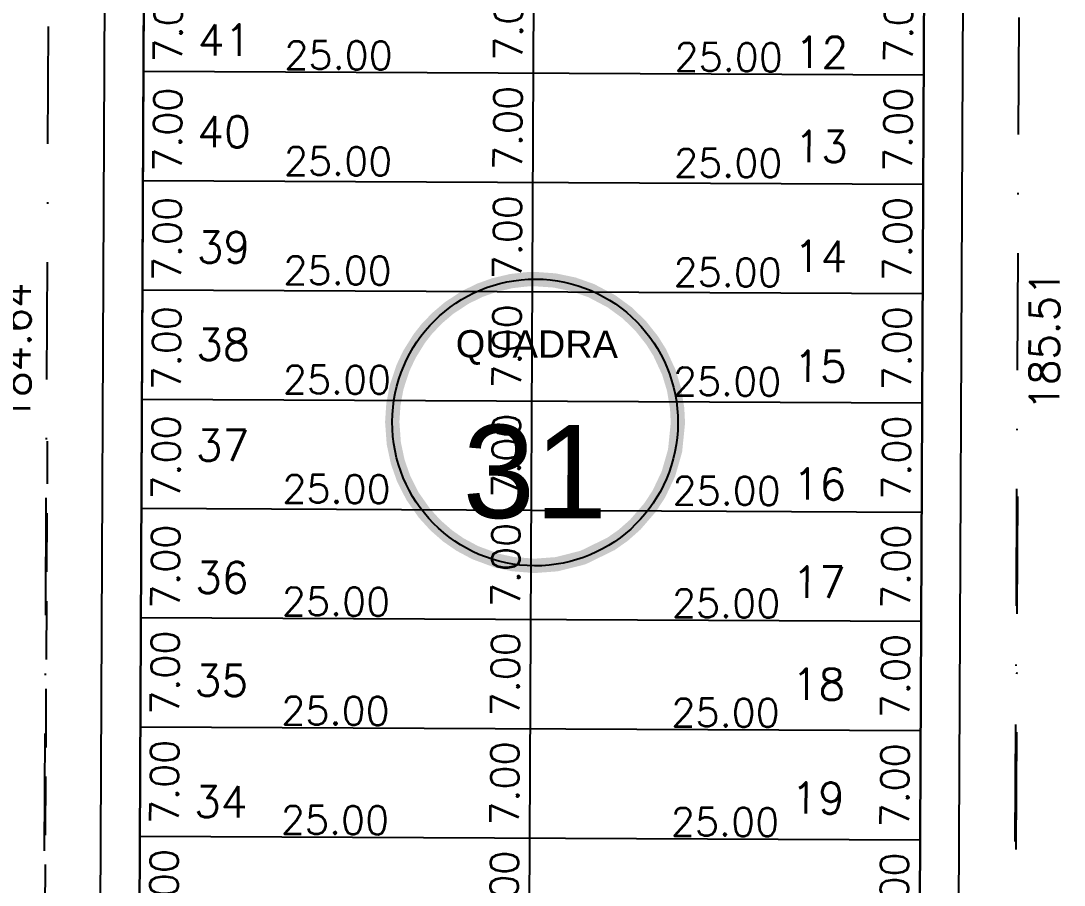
# Model space of a CAD drawing. Header units: millimetres. Extents: x -4430026 to 4783824, y 584 to 9593110.
# Drawn here: x 2733.4 to 2800.3, y 1566.8 to 1622.2 of the extents above; entities that cross this region are included whole.
import ezdxf
from ezdxf.enums import TextEntityAlignment as Align

# ---------------------------------------------------------------- set-up
doc = ezdxf.new("R2010")
doc.units = ezdxf.units.MM
for name, pattern in [('DASHDOT', [1, 0.5, -0.25, 0, -0.25]), ('HIDDEN', [0.375, 0.25, -0.125]), ('HIDDEN2', [0.1875, 0.125, -0.0625])]:
    doc.linetypes.add(name, pattern=pattern)
for name, color, linetype in [('boundary filipe', 6, 'Continuous'), ('Calçada', 1, 'Continuous'), ('Cota', 8, 'Continuous'), ('COTAS', 8, 'Continuous'), ('Lotes', 2, 'Continuous'), ('Numero de lotes', 5, 'Continuous'), ('númeraçãoquadras', 4, 'Continuous'), ('Projeção', 8, 'HIDDEN2'), ('QUADRA', 4, 'Continuous')]:
    doc.layers.add(name, color=color, linetype=linetype)
doc.styles.add('arcad1', font='romans.shx')
doc.styles.add('ROMANS', font='romans.shx')
doc.styles.add('STYLE1', font='sanss___.ttf')
doc.dimstyles.new('BOLA100', dxfattribs={"dimscale": 0, "dimtxt": 1.9, "dimasz": 0.18, "dimexe": 0.18, "dimexo": 0.063, "dimgap": 0, "dimtad": 1, "dimzin": 4, "dimdsep": 46, "dimtxsty": 'ROMANS', "dimcen": 0.09, "dimse1": 1, "dimse2": 1, "dimsd1": 1, "dimsd2": 1, "dimclrt": 256, "dimaunit": 1, "dimadec": 4, "dimazin": 0, "dimtfac": 1.2, "dimtix": 1, "dimtmove": 2, "dimatfit": 3, "dimfxl": 1, "dimtvp": 2, "dimtolj": 1, "dimtzin": 4, "dimarcsym": 0})
doc.dimstyles.get("Standard").update_dxf_attribs({"dimtxt": 0.18, "dimasz": 0.18, "dimexe": 0.18, "dimexo": 0.0625, "dimgap": 0.09, "dimtad": 0, "dimtih": 1, "dimtoh": 1, "dimdec": 4, "dimzin": 0, "dimdsep": 46, "dimtxsty": 'Standard', "dimcen": 0.09, "dimadec": 0, "dimazin": 0, "dimtfac": 1, "dimtdec": 4, "dimtofl": 0, "dimtmove": 0, "dimatfit": 3, "dimfxl": 1, "dimtolj": 1, "dimtzin": 0, "dimarcsym": 0})

# ---------------------------------------------------------------- blocks, each defined once
blk = doc.blocks.new('NUM_quadra')
at = {"color": 6, "const_width": 0.02}
blk.add_lwpolyline([(-0.0134, 0.1996), (-0.034, 0.1971), (-0.0579, 0.1914), (-0.0779, 0.1842), (-0.0981, 0.1743), (-0.1208, 0.1594), (-0.1377, 0.145), (-0.1521, 0.1299), (-0.1625, 0.1166), (-0.1764, 0.0942), (-0.1852, 0.0754), (-0.1941, 0.0483), (-0.1985, 0.0243), (-0.2, 0), (-0.1977, -0.0299), (-0.1921, -0.0556), (-0.1839, -0.0786), (-0.1713, -0.1033), (-0.1546, -0.1269), (-0.1389, -0.1439), (-0.1219, -0.1586), (-0.1046, -0.1705), (-0.0831, -0.1819), (-0.0531, -0.1928), (-0.0302, -0.1977), (0, -0.2), (0.0309, -0.1976), (0.0677, -0.1882), (0.1069, -0.169), (0.124, -0.1569), (0.1407, -0.1421), (0.1614, -0.1181), (0.1737, -0.0992), (0.187, -0.071), (0.1962, -0.0386), (0.2, 0), (0.1989, 0.0205), (0.1943, 0.0473), (0.1871, 0.0707), (0.1741, 0.0984), (0.1635, 0.1151), (0.1472, 0.1354), (0.1285, 0.1533), (0.1063, 0.1694), (0.0782, 0.1841), (0.0533, 0.1928), (0.0267, 0.1982), (0, 0.2)], close=True, dxfattribs=at)
blk.add_circle((0, 0), 0.2)
at = {"color": 3, "insert": (-0.1114, 0.1285), "char_height": 0.038, "width": 0.2663, "attachment_point": 1, "style": 'STYLE1'}
blk.add_mtext('\\fArial|b0|i0|c0|p34;QUADRA', dxfattribs=at)
at = {"color": 3, "style": 'STYLE1'}
blk.add_attdef('00', text='', height=0.13, dxfattribs=at).set_placement((0, -0.1335), align=Align.CENTER)
blk = doc.blocks.new('*D13706')
at = {"layer": 'DEFPOINTS', "color": 0, "linetype": 'ByBlock'}
for p in [(2797.406, 1694.692), (2796.854, 1509.184), (2796.854, 1509.184)]:
    blk.add_point(p, dxfattribs=at)
at = {"layer": 'COTAS', "linetype": 'ByBlock', "insert": (2799.016, 1601.686), "char_height": 1.9, "attachment_point": 5, "rotation": 89.82947, "style": 'ROMANS'}
blk.add_mtext('\\A1;185.51', dxfattribs=at)
blk = doc.blocks.new('*D13707')
at = {"layer": 'DEFPOINTS', "color": 0, "linetype": 'ByBlock'}
for p in [(2735.525, 1693.23), (2734.651, 1508.594), (2734.651, 1508.594)]:
    blk.add_point(p, dxfattribs=at)
at = {"layer": 'COTAS', "linetype": 'ByBlock', "insert": (2733.087, 1600.922), "char_height": 1.9, "attachment_point": 5, "rotation": 89.72858, "style": 'ROMANS'}
blk.add_mtext('\\A1;184.64', dxfattribs=at)
blk = doc.blocks.new('*D10390')
at = {"layer": 'DEFPOINTS', "color": 0}
for p in [(2741.306, 1625.696), (2741.272, 1618.696), (2746.435, 1618.672)]:
    blk.add_point(p, dxfattribs=at)
at = {"layer": 'COTAS', "color": 41, "insert": (2742.851, 1622.189), "char_height": 1.8, "attachment_point": 5, "rotation": 89.72858, "style": 'ROMANS'}
blk.add_mtext('\\A1;7.00', dxfattribs=at)
blk = doc.blocks.new('*D10391')
at = {"layer": 'DEFPOINTS', "color": 0}
for p in [(2741.272, 1618.696), (2741.239, 1611.696), (2746.402, 1611.672)]:
    blk.add_point(p, dxfattribs=at)
at = {"layer": 'COTAS', "color": 41, "insert": (2742.818, 1615.189), "char_height": 1.8, "attachment_point": 5, "rotation": 89.72858, "style": 'ROMANS'}
blk.add_mtext('\\A1;7.00', dxfattribs=at)
blk = doc.blocks.new('*D10392')
at = {"layer": 'DEFPOINTS', "color": 0}
for p in [(2741.239, 1611.696), (2741.206, 1604.696), (2746.368, 1604.672)]:
    blk.add_point(p, dxfattribs=at)
at = {"layer": 'COTAS', "color": 41, "insert": (2742.785, 1608.189), "char_height": 1.8, "attachment_point": 5, "rotation": 89.72858, "style": 'ROMANS'}
blk.add_mtext('\\A1;7.00', dxfattribs=at)
blk = doc.blocks.new('*D10393')
at = {"layer": 'DEFPOINTS', "color": 0}
for p in [(2741.206, 1604.696), (2741.173, 1597.696), (2746.335, 1597.672)]:
    blk.add_point(p, dxfattribs=at)
at = {"layer": 'COTAS', "color": 41, "insert": (2742.752, 1601.189), "char_height": 1.8, "attachment_point": 5, "rotation": 89.72858, "style": 'ROMANS'}
blk.add_mtext('\\A1;7.00', dxfattribs=at)
blk = doc.blocks.new('*D10394')
at = {"layer": 'DEFPOINTS', "color": 0}
for p in [(2741.173, 1597.696), (2741.14, 1590.696), (2746.302, 1590.672)]:
    blk.add_point(p, dxfattribs=at)
at = {"layer": 'COTAS', "color": 41, "insert": (2742.719, 1594.189), "char_height": 1.8, "attachment_point": 5, "rotation": 89.72858, "style": 'ROMANS'}
blk.add_mtext('\\A1;7.00', dxfattribs=at)
blk = doc.blocks.new('*D10395')
at = {"layer": 'DEFPOINTS', "color": 0}
for p in [(2741.14, 1590.696), (2741.107, 1583.696), (2746.269, 1583.672)]:
    blk.add_point(p, dxfattribs=at)
at = {"layer": 'COTAS', "color": 41, "insert": (2742.686, 1587.189), "char_height": 1.8, "attachment_point": 5, "rotation": 89.72858, "style": 'ROMANS'}
blk.add_mtext('\\A1;7.00', dxfattribs=at)
blk = doc.blocks.new('*D10396')
at = {"layer": 'DEFPOINTS', "color": 0}
for p in [(2741.108, 1583.91), (2741.074, 1576.91), (2746.237, 1576.885)]:
    blk.add_point(p, dxfattribs=at)
at = {"layer": 'COTAS', "color": 41, "insert": (2742.653, 1580.403), "char_height": 1.8, "attachment_point": 5, "rotation": 89.72858, "style": 'ROMANS'}
blk.add_mtext('\\A1;7.00', dxfattribs=at)
blk = doc.blocks.new('*D10397')
at = {"layer": 'DEFPOINTS', "color": 0}
for p in [(2741.074, 1576.91), (2741.041, 1569.91), (2746.204, 1569.886)]:
    blk.add_point(p, dxfattribs=at)
at = {"layer": 'COTAS', "color": 41, "insert": (2742.62, 1573.403), "char_height": 1.8, "attachment_point": 5, "rotation": 89.72858, "style": 'ROMANS'}
blk.add_mtext('\\A1;7.00', dxfattribs=at)
blk = doc.blocks.new('*D10398')
at = {"layer": 'DEFPOINTS', "color": 0}
for p in [(2741.041, 1569.91), (2741.008, 1562.91), (2746.17, 1562.886)]:
    blk.add_point(p, dxfattribs=at)
at = {"layer": 'COTAS', "color": 41, "insert": (2742.587, 1566.403), "char_height": 1.8, "attachment_point": 5, "rotation": 89.72858, "style": 'ROMANS'}
blk.add_mtext('\\A1;7.00', dxfattribs=at)
blk = doc.blocks.new('*D10409')
at = {"layer": 'DEFPOINTS', "color": 0}
for p in [(2766.306, 1625.791), (2766.273, 1618.791), (2768.241, 1618.782)]:
    blk.add_point(p, dxfattribs=at)
at = {"layer": 'COTAS', "color": 41, "insert": (2764.658, 1622.299), "char_height": 1.8, "attachment_point": 5, "rotation": 89.72858, "style": 'ROMANS'}
blk.add_mtext('\\A1;7.00', dxfattribs=at)
blk = doc.blocks.new('*D10410')
at = {"layer": 'DEFPOINTS', "color": 0}
for p in [(2766.273, 1618.791), (2766.24, 1611.791), (2768.208, 1611.782)]:
    blk.add_point(p, dxfattribs=at)
at = {"layer": 'COTAS', "color": 41, "insert": (2764.625, 1615.299), "char_height": 1.8, "attachment_point": 5, "rotation": 89.72858, "style": 'ROMANS'}
blk.add_mtext('\\A1;7.00', dxfattribs=at)
blk = doc.blocks.new('*D10411')
at = {"layer": 'DEFPOINTS', "color": 0}
for p in [(2766.24, 1611.791), (2766.207, 1604.791), (2768.175, 1604.782)]:
    blk.add_point(p, dxfattribs=at)
at = {"layer": 'COTAS', "color": 41, "insert": (2764.592, 1608.299), "char_height": 1.8, "attachment_point": 5, "rotation": 89.72858, "style": 'ROMANS'}
blk.add_mtext('\\A1;7.00', dxfattribs=at)
blk = doc.blocks.new('*D10412')
at = {"layer": 'DEFPOINTS', "color": 0}
for p in [(2766.207, 1604.791), (2766.174, 1597.791), (2768.142, 1597.782)]:
    blk.add_point(p, dxfattribs=at)
at = {"layer": 'COTAS', "color": 41, "insert": (2764.559, 1601.299), "char_height": 1.8, "attachment_point": 5, "rotation": 89.72858, "style": 'ROMANS'}
blk.add_mtext('\\A1;7.00', dxfattribs=at)
blk = doc.blocks.new('*D10413')
at = {"layer": 'DEFPOINTS', "color": 0}
for p in [(2766.174, 1597.791), (2766.14, 1590.791), (2768.109, 1590.782)]:
    blk.add_point(p, dxfattribs=at)
at = {"layer": 'COTAS', "color": 41, "insert": (2764.525, 1594.299), "char_height": 1.8, "attachment_point": 5, "rotation": 89.72858, "style": 'ROMANS'}
blk.add_mtext('\\A1;7.00', dxfattribs=at)
blk = doc.blocks.new('*D10414')
at = {"layer": 'DEFPOINTS', "color": 0}
for p in [(2766.14, 1590.791), (2766.107, 1583.791), (2768.076, 1583.782)]:
    blk.add_point(p, dxfattribs=at)
at = {"layer": 'COTAS', "color": 41, "insert": (2764.492, 1587.299), "char_height": 1.8, "attachment_point": 5, "rotation": 89.72858, "style": 'ROMANS'}
blk.add_mtext('\\A1;7.00', dxfattribs=at)
blk = doc.blocks.new('*D10415')
at = {"layer": 'DEFPOINTS', "color": 0}
for p in [(2766.107, 1583.791), (2766.074, 1576.792), (2768.042, 1576.782)]:
    blk.add_point(p, dxfattribs=at)
at = {"layer": 'COTAS', "color": 41, "insert": (2764.459, 1580.299), "char_height": 1.8, "attachment_point": 5, "rotation": 89.72858, "style": 'ROMANS'}
blk.add_mtext('\\A1;7.00', dxfattribs=at)
blk = doc.blocks.new('*D10416')
at = {"layer": 'DEFPOINTS', "color": 0}
for p in [(2766.074, 1576.792), (2766.041, 1569.792), (2768.009, 1569.782)]:
    blk.add_point(p, dxfattribs=at)
at = {"layer": 'COTAS', "color": 41, "insert": (2764.426, 1573.299), "char_height": 1.8, "attachment_point": 5, "rotation": 89.72858, "style": 'ROMANS'}
blk.add_mtext('\\A1;7.00', dxfattribs=at)
blk = doc.blocks.new('*D10417')
at = {"layer": 'DEFPOINTS', "color": 0}
for p in [(2766.041, 1569.792), (2766.008, 1562.792), (2767.976, 1562.782)]:
    blk.add_point(p, dxfattribs=at)
at = {"layer": 'COTAS', "color": 41, "insert": (2764.393, 1566.299), "char_height": 1.8, "attachment_point": 5, "rotation": 89.72858, "style": 'ROMANS'}
blk.add_mtext('\\A1;7.00', dxfattribs=at)
blk = doc.blocks.new('*D10427')
at = {"layer": 'DEFPOINTS', "color": 0}
for p in [(2791.306, 1625.673), (2791.273, 1618.673), (2793.241, 1618.663)]:
    blk.add_point(p, dxfattribs=at)
at = {"layer": 'COTAS', "color": 41, "insert": (2789.658, 1622.18), "char_height": 1.8, "attachment_point": 5, "rotation": 89.72858, "style": 'ROMANS'}
blk.add_mtext('\\A1;7.00', dxfattribs=at)
blk = doc.blocks.new('*D10428')
at = {"layer": 'DEFPOINTS', "color": 0}
for p in [(2791.273, 1618.673), (2791.24, 1611.673), (2793.208, 1611.663)]:
    blk.add_point(p, dxfattribs=at)
at = {"layer": 'COTAS', "color": 41, "insert": (2789.625, 1615.18), "char_height": 1.8, "attachment_point": 5, "rotation": 89.72858, "style": 'ROMANS'}
blk.add_mtext('\\A1;7.00', dxfattribs=at)
blk = doc.blocks.new('*D10429')
at = {"layer": 'DEFPOINTS', "color": 0}
for p in [(2791.24, 1611.673), (2791.206, 1604.673), (2793.175, 1604.663)]:
    blk.add_point(p, dxfattribs=at)
at = {"layer": 'COTAS', "color": 41, "insert": (2789.591, 1608.18), "char_height": 1.8, "attachment_point": 5, "rotation": 89.72858, "style": 'ROMANS'}
blk.add_mtext('\\A1;7.00', dxfattribs=at)
blk = doc.blocks.new('*D10430')
at = {"layer": 'DEFPOINTS', "color": 0}
for p in [(2791.206, 1604.673), (2791.173, 1597.673), (2793.142, 1597.664)]:
    blk.add_point(p, dxfattribs=at)
at = {"layer": 'COTAS', "color": 41, "insert": (2789.558, 1601.181), "char_height": 1.8, "attachment_point": 5, "rotation": 89.72858, "style": 'ROMANS'}
blk.add_mtext('\\A1;7.00', dxfattribs=at)
blk = doc.blocks.new('*D10431')
at = {"layer": 'DEFPOINTS', "color": 0}
for p in [(2791.173, 1597.673), (2791.14, 1590.673), (2793.109, 1590.664)]:
    blk.add_point(p, dxfattribs=at)
at = {"layer": 'COTAS', "color": 41, "insert": (2789.525, 1594.181), "char_height": 1.8, "attachment_point": 5, "rotation": 89.72858, "style": 'ROMANS'}
blk.add_mtext('\\A1;7.00', dxfattribs=at)
blk = doc.blocks.new('*D10432')
at = {"layer": 'DEFPOINTS', "color": 0}
for p in [(2791.14, 1590.673), (2791.107, 1583.673), (2793.075, 1583.664)]:
    blk.add_point(p, dxfattribs=at)
at = {"layer": 'COTAS', "color": 41, "insert": (2789.492, 1587.181), "char_height": 1.8, "attachment_point": 5, "rotation": 89.72858, "style": 'ROMANS'}
blk.add_mtext('\\A1;7.00', dxfattribs=at)
blk = doc.blocks.new('*D10433')
at = {"layer": 'DEFPOINTS', "color": 0}
for p in [(2791.107, 1583.673), (2791.074, 1576.673), (2793.042, 1576.664)]:
    blk.add_point(p, dxfattribs=at)
at = {"layer": 'COTAS', "color": 41, "insert": (2789.459, 1580.181), "char_height": 1.8, "attachment_point": 5, "rotation": 89.72858, "style": 'ROMANS'}
blk.add_mtext('\\A1;7.00', dxfattribs=at)
blk = doc.blocks.new('*D10434')
at = {"layer": 'DEFPOINTS', "color": 0}
for p in [(2791.074, 1576.673), (2791.041, 1569.673), (2793.009, 1569.664)]:
    blk.add_point(p, dxfattribs=at)
at = {"layer": 'COTAS', "color": 41, "insert": (2789.426, 1573.181), "char_height": 1.8, "attachment_point": 5, "rotation": 89.72858, "style": 'ROMANS'}
blk.add_mtext('\\A1;7.00', dxfattribs=at)
blk = doc.blocks.new('*D10435')
at = {"layer": 'DEFPOINTS', "color": 0}
for p in [(2791.041, 1569.673), (2791.008, 1562.673), (2792.976, 1562.664)]:
    blk.add_point(p, dxfattribs=at)
at = {"layer": 'COTAS', "color": 41, "insert": (2789.393, 1566.181), "char_height": 1.8, "attachment_point": 5, "rotation": 89.72858, "style": 'ROMANS'}
blk.add_mtext('\\A1;7.00', dxfattribs=at)
blk = doc.blocks.new('*D9239')
at = {"layer": 'DEFPOINTS', "color": 0}
for p in [(2741.269, 1617.891), (2766.268, 1617.772), (2766.261, 1616.297)]:
    blk.add_point(p, dxfattribs=at)
at = {"layer": 'Cota', "color": 41, "insert": (2753.778, 1619.956), "char_height": 1.8, "attachment_point": 5, "rotation": 359.72858, "style": 'ROMANS'}
blk.add_mtext('\\A1;25.00', dxfattribs=at)
blk = doc.blocks.new('*D9240')
at = {"layer": 'DEFPOINTS', "color": 0}
for p in [(2766.268, 1617.772), (2791.268, 1617.654), (2791.261, 1616.178)]:
    blk.add_point(p, dxfattribs=at)
at = {"layer": 'Cota', "color": 41, "insert": (2778.778, 1619.837), "char_height": 1.8, "attachment_point": 5, "rotation": 359.72858, "style": 'ROMANS'}
blk.add_mtext('\\A1;25.00', dxfattribs=at)
blk = doc.blocks.new('*D9253')
at = {"layer": 'DEFPOINTS', "color": 0}
for p in [(2741.236, 1611.104), (2766.236, 1610.986), (2766.229, 1609.51)]:
    blk.add_point(p, dxfattribs=at)
at = {"layer": 'Cota', "color": 41, "insert": (2753.746, 1613.169), "char_height": 1.8, "attachment_point": 5, "rotation": 359.72858, "style": 'ROMANS'}
blk.add_mtext('\\A1;25.00', dxfattribs=at)
blk = doc.blocks.new('*D9254')
at = {"layer": 'DEFPOINTS', "color": 0}
for p in [(2766.236, 1610.986), (2791.236, 1610.868), (2791.229, 1609.392)]:
    blk.add_point(p, dxfattribs=at)
at = {"layer": 'Cota', "color": 41, "insert": (2778.746, 1613.051), "char_height": 1.8, "attachment_point": 5, "rotation": 359.72858, "style": 'ROMANS'}
blk.add_mtext('\\A1;25.00', dxfattribs=at)
blk = doc.blocks.new('*D9255')
at = {"layer": 'DEFPOINTS', "color": 0}
for p in [(2741.036, 1568.891), (2766.036, 1568.773), (2766.029, 1567.297)]:
    blk.add_point(p, dxfattribs=at)
at = {"layer": 'Cota', "color": 41, "insert": (2753.546, 1570.956), "char_height": 1.8, "attachment_point": 5, "rotation": 359.72858, "style": 'ROMANS'}
blk.add_mtext('\\A1;25.00', dxfattribs=at)
blk = doc.blocks.new('*D9256')
at = {"layer": 'DEFPOINTS', "color": 0}
for p in [(2766.036, 1568.773), (2791.036, 1568.655), (2791.029, 1567.179)]:
    blk.add_point(p, dxfattribs=at)
at = {"layer": 'Cota', "color": 41, "insert": (2778.546, 1570.838), "char_height": 1.8, "attachment_point": 5, "rotation": 359.72858, "style": 'ROMANS'}
blk.add_mtext('\\A1;25.00', dxfattribs=at)
blk = doc.blocks.new('*D9257')
at = {"layer": 'DEFPOINTS', "color": 0}
for p in [(2741.07, 1575.891), (2766.069, 1575.773), (2766.062, 1574.297)]:
    blk.add_point(p, dxfattribs=at)
at = {"layer": 'Cota', "color": 41, "insert": (2753.58, 1577.956), "char_height": 1.8, "attachment_point": 5, "rotation": 359.72858, "style": 'ROMANS'}
blk.add_mtext('\\A1;25.00', dxfattribs=at)
blk = doc.blocks.new('*D9258')
at = {"layer": 'DEFPOINTS', "color": 0}
for p in [(2766.069, 1575.773), (2791.069, 1575.655), (2791.062, 1574.179)]:
    blk.add_point(p, dxfattribs=at)
at = {"layer": 'Cota', "color": 41, "insert": (2778.579, 1577.838), "char_height": 1.8, "attachment_point": 5, "rotation": 359.72858, "style": 'ROMANS'}
blk.add_mtext('\\A1;25.00', dxfattribs=at)
blk = doc.blocks.new('*D9259')
at = {"layer": 'DEFPOINTS', "color": 0}
for p in [(2741.103, 1582.891), (2766.102, 1582.773), (2766.095, 1581.297)]:
    blk.add_point(p, dxfattribs=at)
at = {"layer": 'Cota', "color": 41, "insert": (2753.613, 1584.956), "char_height": 1.8, "attachment_point": 5, "rotation": 359.72858, "style": 'ROMANS'}
blk.add_mtext('\\A1;25.00', dxfattribs=at)
blk = doc.blocks.new('*D9260')
at = {"layer": 'DEFPOINTS', "color": 0}
for p in [(2766.102, 1582.773), (2791.102, 1582.654), (2791.095, 1581.179)]:
    blk.add_point(p, dxfattribs=at)
at = {"layer": 'Cota', "color": 41, "insert": (2778.612, 1584.838), "char_height": 1.8, "attachment_point": 5, "rotation": 359.72858, "style": 'ROMANS'}
blk.add_mtext('\\A1;25.00', dxfattribs=at)
blk = doc.blocks.new('*D9261')
at = {"layer": 'DEFPOINTS', "color": 0}
for p in [(2741.137, 1590.105), (2766.137, 1589.986), (2766.13, 1588.51)]:
    blk.add_point(p, dxfattribs=at)
at = {"layer": 'Cota', "color": 41, "insert": (2753.647, 1592.17), "char_height": 1.8, "attachment_point": 5, "rotation": 359.72858, "style": 'ROMANS'}
blk.add_mtext('\\A1;25.00', dxfattribs=at)
blk = doc.blocks.new('*D9262')
at = {"layer": 'DEFPOINTS', "color": 0}
for p in [(2766.137, 1589.986), (2791.136, 1589.868), (2791.129, 1588.392)]:
    blk.add_point(p, dxfattribs=at)
at = {"layer": 'Cota', "color": 41, "insert": (2778.647, 1592.051), "char_height": 1.8, "attachment_point": 5, "rotation": 359.72858, "style": 'ROMANS'}
blk.add_mtext('\\A1;25.00', dxfattribs=at)
blk = doc.blocks.new('*D9263')
at = {"layer": 'DEFPOINTS', "color": 0}
for p in [(2741.17, 1597.105), (2766.17, 1596.986), (2766.163, 1595.51)]:
    blk.add_point(p, dxfattribs=at)
at = {"layer": 'Cota', "color": 41, "insert": (2753.68, 1599.17), "char_height": 1.8, "attachment_point": 5, "rotation": 359.72858, "style": 'ROMANS'}
blk.add_mtext('\\A1;25.00', dxfattribs=at)
blk = doc.blocks.new('*D9264')
at = {"layer": 'DEFPOINTS', "color": 0}
for p in [(2766.17, 1596.986), (2791.17, 1596.868), (2791.163, 1595.392)]:
    blk.add_point(p, dxfattribs=at)
at = {"layer": 'Cota', "color": 41, "insert": (2778.68, 1599.051), "char_height": 1.8, "attachment_point": 5, "rotation": 359.72858, "style": 'ROMANS'}
blk.add_mtext('\\A1;25.00', dxfattribs=at)
blk = doc.blocks.new('*D9265')
at = {"layer": 'DEFPOINTS', "color": 0}
for p in [(2741.203, 1604.105), (2766.203, 1603.986), (2766.196, 1602.51)]:
    blk.add_point(p, dxfattribs=at)
at = {"layer": 'Cota', "color": 41, "insert": (2753.713, 1606.169), "char_height": 1.8, "attachment_point": 5, "rotation": 359.72858, "style": 'ROMANS'}
blk.add_mtext('\\A1;25.00', dxfattribs=at)
blk = doc.blocks.new('*D9266')
at = {"layer": 'DEFPOINTS', "color": 0}
for p in [(2766.203, 1603.986), (2791.203, 1603.868), (2791.196, 1602.392)]:
    blk.add_point(p, dxfattribs=at)
at = {"layer": 'Cota', "color": 41, "insert": (2778.713, 1606.051), "char_height": 1.8, "attachment_point": 5, "rotation": 359.72858, "style": 'ROMANS'}
blk.add_mtext('\\A1;25.00', dxfattribs=at)

msp = doc.modelspace()

# ---------------------------------------------------------------- linework, layer by layer
at = {"layer": 'boundary filipe', "linetype": 'ByBlock'}
for p, q in [((2790.783, 1515.227, 2.439), (2791.576, 1682.595, 2.439)), ((2741.572, 1681.877, 2.439), (2740.78, 1514.752, 2.439))]:
    msp.add_line(p, q, dxfattribs=at)
at = {"layer": 'boundary filipe', "elevation": 2.439}
msp.add_lwpolyline([(2740.78, 1514.752), (2790.783, 1515.227), (2791.583, 1684.143), (2741.579, 1683.425), (2740.78, 1514.752)], dxfattribs=at)
at = {"layer": 'Calçada'}
for p, q in [((2793.299, 1518.666, 2.439), (2794.066, 1680.543, 2.439)), ((2738.297, 1518.314, 2.439), (2739.063, 1679.982, 2.439))]:
    msp.add_line(p, q, dxfattribs=at)
at = {"layer": 'Lotes'}
for p, q in [((2765.781, 1514.99, 2.439), (2766.581, 1683.703, 2.439)), ((2791.273, 1618.673, 2.439), (2741.273, 1618.909, 2.439)), ((2791.24, 1611.673, 2.439), (2741.24, 1611.91, 2.439)), ((2791.206, 1604.673, 2.439), (2741.207, 1604.91, 2.439)), ((2791.173, 1597.673, 2.439), (2741.174, 1597.91, 2.439)), ((2791.14, 1590.673, 2.439), (2741.141, 1590.91, 2.439)), ((2791.107, 1583.673, 2.439), (2741.108, 1583.91, 2.439)), ((2791.074, 1576.673, 2.439), (2741.074, 1576.91, 2.439)), ((2791.041, 1569.673, 2.439), (2741.041, 1569.91, 2.439))]:
    msp.add_line(p, q, dxfattribs=at)
at = {"layer": 'Projeção', "linetype": 'DASHDOT', "ltscale": 15}
for p, q in [((2796.854, 1509.184, 2.439), (2798.999, 1961.957, 2.439)), ((2734.651, 1508.594, 2.439), (2736.793, 1960.841, 2.439)), ((2796.884, 1508.68, 103.708), (2797.324, 1594.113, 103.708))]:
    msp.add_line(p, q, dxfattribs=at)
at = {"layer": 'Projeção', "linetype": 'HIDDEN', "ltscale": 15}
msp.add_line((2734.68, 1508.115, 103.708), (2735.128, 1595.226, 103.708), dxfattribs=at)
at = {"layer": 'QUADRA', "elevation": 2.439}
msp.add_lwpolyline([(2740.78, 1514.752), (2741.579, 1683.425, 0.003247), (2791.583, 1684.143), (2790.783, 1515.227), (2740.78, 1514.752)], format="xyb", dxfattribs=at)

# ---------------------------------------------------------------- block references
at = {"layer": 'númeraçãoquadras', "linetype": 'ByBlock', "extrusion": (0.084423, -0.000343131, 0.99643)}
ref = msp.add_blockref('NUM_quadra', (1607.66, -2749.857, 234.731), dxfattribs=dict(at, xscale=45.93175888062505, yscale=45.93175888063583, zscale=45.9317585301846, rotation=270.0385460290153))
ref.add_attrib('00', '31', dxfattribs={"layer": '0', "color": 3, "extrusion": (0.084423, -0.000343131, 0.99643), "height": 5.9711, "rotation": 270.03855, "style": 'STYLE1'}).set_placement((1601.53, -2749.861, 234.731), align=Align.CENTER)

# ---------------------------------------------------------------- texts
at = {"layer": 'Numero de lotes', "style": 'arcad1'}
for s, p in [('41', (2746.461, 1620.933, 2.439)), ('12', (2784.725, 1620.147, 2.439)), ('40', (2746.433, 1615.057, 2.439)), ('13', (2784.697, 1614.112, 2.439)), ('39', (2746.398, 1607.655, 2.439)), ('14', (2784.663, 1607.071, 2.439)), ('38', (2746.368, 1601.425, 2.439)), ('15', (2784.63, 1600.03, 2.439)), ('37', (2746.338, 1594.965, 2.439)), ('16', (2784.594, 1592.486, 2.439)), ('36', (2746.298, 1586.5, 2.439)), ('17', (2784.564, 1586.2, 2.439)), ('35', (2746.266, 1579.907, 2.439)), ('18', (2784.533, 1579.662, 2.439)), ('19', (2784.499, 1572.369, 2.439)), ('34', (2746.23, 1572.131, 2.439))]:
    msp.add_text(s, height=2, rotation=359.72858, dxfattribs=at).set_placement(p, align=Align.MIDDLE_CENTER)

# ---------------------------------------------------------------- dimensions: what is measured, and where the dimension line sits
at = {"layer": 'Cota'}
for p1, p2, picture, middle in [((2741.269, 1617.891, 2.439), (2766.268, 1617.772, 2.439), '*D9239', (2753.778, 1619.956, 2.439)), ((2741.236, 1611.104, 2.439), (2766.236, 1610.986, 2.439), '*D9253', (2753.746, 1613.169, 2.439)), ((2741.203, 1604.105, 2.439), (2766.203, 1603.986, 2.439), '*D9265', (2753.713, 1606.169, 2.439)), ((2741.17, 1597.105, 2.439), (2766.17, 1596.986, 2.439), '*D9263', (2753.68, 1599.17, 2.439)), ((2741.137, 1590.105, 2.439), (2766.137, 1589.986, 2.439), '*D9261', (2753.647, 1592.17, 2.439)), ((2741.103, 1582.891, 2.439), (2766.102, 1582.773, 2.439), '*D9259', (2753.613, 1584.956, 2.439)), ((2741.07, 1575.891, 2.439), (2766.069, 1575.773, 2.439), '*D9257', (2753.58, 1577.956, 2.439)), ((2741.036, 1568.891, 2.439), (2766.036, 1568.773, 2.439), '*D9255', (2753.546, 1570.956, 2.439))]:
    dim = msp.add_aligned_dim(p1=p1, p2=p2, distance=-1.476, dimstyle='Standard', override={"dimtxt": 1.8, "dimexo": 0.063, "dimgap": 0, "dimtih": 0, "dimtoh": 0, "dimdec": 2, "dimzin": 4, "dimtxsty": 'ROMANS', "dimse1": 1, "dimse2": 1, "dimsd1": 1, "dimsd2": 1, "dimclrt": 41, "dimtfac": 1.2, "dimtdec": 2, "dimtix": 1, "dimtofl": 1, "dimtmove": 2, "dimfxl": 0.18, "dimfxlon": 1, "dimtvp": 2, "dimtzin": 4}, dxfattribs=at)
    dim.commit()
    dim.dimension.update_dxf_attribs({"geometry": picture, "text_midpoint": middle})
for base, p1, p2, picture, middle in [((2791.261, 1616.178, 2.439), (2766.268, 1617.772, 2.439), (2791.268, 1617.654, 2.439), '*D9240', (2778.778, 1619.837, 2.439)), ((2791.229, 1609.392, 2.439), (2766.236, 1610.986, 2.439), (2791.236, 1610.868, 2.439), '*D9254', (2778.746, 1613.051, 2.439)), ((2791.196, 1602.392, 2.439), (2766.203, 1603.986, 2.439), (2791.203, 1603.868, 2.439), '*D9266', (2778.713, 1606.051, 2.439)), ((2791.163, 1595.392, 2.439), (2766.17, 1596.986, 2.439), (2791.17, 1596.868, 2.439), '*D9264', (2778.68, 1599.051, 2.439)), ((2791.129, 1588.392, 2.439), (2766.137, 1589.986, 2.439), (2791.136, 1589.868, 2.439), '*D9262', (2778.647, 1592.051, 2.439)), ((2791.095, 1581.179, 2.439), (2766.102, 1582.773, 2.439), (2791.102, 1582.654, 2.439), '*D9260', (2778.612, 1584.838, 2.439)), ((2791.062, 1574.179, 2.439), (2766.069, 1575.773, 2.439), (2791.069, 1575.655, 2.439), '*D9258', (2778.579, 1577.838, 2.439)), ((2791.029, 1567.179, 2.439), (2766.036, 1568.773, 2.439), (2791.036, 1568.655, 2.439), '*D9256', (2778.546, 1570.838, 2.439))]:
    dim = msp.add_linear_dim(base=base, p1=p1, p2=p2, angle=179.72858, dimstyle='Standard', override={"dimtxt": 1.8, "dimexo": 0.063, "dimgap": 0, "dimtih": 0, "dimtoh": 0, "dimdec": 2, "dimzin": 4, "dimtxsty": 'ROMANS', "dimse1": 1, "dimse2": 1, "dimsd1": 1, "dimsd2": 1, "dimclrt": 41, "dimtfac": 1.2, "dimtdec": 2, "dimtix": 1, "dimtofl": 1, "dimtmove": 2, "dimfxl": 0.18, "dimfxlon": 1, "dimtvp": 2, "dimtzin": 4}, dxfattribs=at)
    dim.commit()
    dim.dimension.update_dxf_attribs({"geometry": picture, "text_midpoint": middle})
at = {"layer": 'COTAS', "linetype": 'ByBlock'}
for base, p1, p2, angle, picture, middle in [((2796.854, 1509.184, 2.439), (2797.406, 1694.692, 2.439), (2796.854, 1509.184, 2.439), 269.82947, '*D13706', (2799.016, 1601.686, 2.439)), ((2734.651, 1508.594, 2.439), (2735.525, 1693.23, 2.439), (2734.651, 1508.594, 2.439), 269.72858, '*D13707', (2733.087, 1600.922, 2.439))]:
    dim = msp.add_linear_dim(base=base, p1=p1, p2=p2, angle=angle, dimstyle='BOLA100', override={"dimscale": 1, "dimfxl": 0.18}, dxfattribs=at)
    dim.commit()
    dim.dimension.update_dxf_attribs({"geometry": picture, "text_midpoint": middle, "dimtype": 161})
at = {"layer": 'COTAS'}
for base, p1, p2, picture, middle in [((2746.435, 1618.672, 2.439), (2741.306, 1625.696, 2.439), (2741.272, 1618.696, 2.439), '*D10390', (2742.851, 1622.189, 2.439)), ((2768.241, 1618.782, 2.439), (2766.306, 1625.791, 2.439), (2766.273, 1618.791, 2.439), '*D10409', (2764.658, 1622.299, 2.439)), ((2793.241, 1618.663, 2.439), (2791.306, 1625.673, 2.439), (2791.273, 1618.673, 2.439), '*D10427', (2789.658, 1622.18, 2.439)), ((2746.402, 1611.672, 2.439), (2741.272, 1618.696, 2.439), (2741.239, 1611.696, 2.439), '*D10391', (2742.818, 1615.189, 2.439)), ((2768.208, 1611.782, 2.439), (2766.273, 1618.791, 2.439), (2766.24, 1611.791, 2.439), '*D10410', (2764.625, 1615.299, 2.439)), ((2793.208, 1611.663, 2.439), (2791.273, 1618.673, 2.439), (2791.24, 1611.673, 2.439), '*D10428', (2789.625, 1615.18, 2.439)), ((2746.368, 1604.672, 2.439), (2741.239, 1611.696, 2.439), (2741.206, 1604.696, 2.439), '*D10392', (2742.785, 1608.189, 2.439)), ((2768.175, 1604.782, 2.439), (2766.24, 1611.791, 2.439), (2766.207, 1604.791, 2.439), '*D10411', (2764.592, 1608.299, 2.439)), ((2793.175, 1604.663, 2.439), (2791.24, 1611.673, 2.439), (2791.206, 1604.673, 2.439), '*D10429', (2789.591, 1608.18, 2.439)), ((2746.335, 1597.672, 2.439), (2741.206, 1604.696, 2.439), (2741.173, 1597.696, 2.439), '*D10393', (2742.752, 1601.189, 2.439)), ((2768.142, 1597.782, 2.439), (2766.207, 1604.791, 2.439), (2766.174, 1597.791, 2.439), '*D10412', (2764.559, 1601.299, 2.439)), ((2793.142, 1597.664, 2.439), (2791.206, 1604.673, 2.439), (2791.173, 1597.673, 2.439), '*D10430', (2789.558, 1601.181, 2.439)), ((2746.302, 1590.672, 2.439), (2741.173, 1597.696, 2.439), (2741.14, 1590.696, 2.439), '*D10394', (2742.719, 1594.189, 2.439)), ((2768.109, 1590.782, 2.439), (2766.174, 1597.791, 2.439), (2766.14, 1590.791, 2.439), '*D10413', (2764.525, 1594.299, 2.439)), ((2793.109, 1590.664, 2.439), (2791.173, 1597.673, 2.439), (2791.14, 1590.673, 2.439), '*D10431', (2789.525, 1594.181, 2.439)), ((2746.269, 1583.672, 2.439), (2741.14, 1590.696, 2.439), (2741.107, 1583.696, 2.439), '*D10395', (2742.686, 1587.189, 2.439)), ((2768.076, 1583.782, 2.439), (2766.14, 1590.791, 2.439), (2766.107, 1583.791, 2.439), '*D10414', (2764.492, 1587.299, 2.439)), ((2793.075, 1583.664, 2.439), (2791.14, 1590.673, 2.439), (2791.107, 1583.673, 2.439), '*D10432', (2789.492, 1587.181, 2.439)), ((2746.237, 1576.885, 2.439), (2741.108, 1583.91, 2.439), (2741.074, 1576.91, 2.439), '*D10396', (2742.653, 1580.403, 2.439)), ((2768.042, 1576.782, 2.439), (2766.107, 1583.791, 2.439), (2766.074, 1576.792, 2.439), '*D10415', (2764.459, 1580.299, 2.439)), ((2793.042, 1576.664, 2.439), (2791.107, 1583.673, 2.439), (2791.074, 1576.673, 2.439), '*D10433', (2789.459, 1580.181, 2.439)), ((2746.204, 1569.886, 2.439), (2741.074, 1576.91, 2.439), (2741.041, 1569.91, 2.439), '*D10397', (2742.62, 1573.403, 2.439)), ((2768.009, 1569.782, 2.439), (2766.074, 1576.792, 2.439), (2766.041, 1569.792, 2.439), '*D10416', (2764.426, 1573.299, 2.439)), ((2793.009, 1569.664, 2.439), (2791.074, 1576.673, 2.439), (2791.041, 1569.673, 2.439), '*D10434', (2789.426, 1573.181, 2.439)), ((2746.17, 1562.886, 2.439), (2741.041, 1569.91, 2.439), (2741.008, 1562.91, 2.439), '*D10398', (2742.587, 1566.403, 2.439)), ((2767.976, 1562.782, 2.439), (2766.041, 1569.792, 2.439), (2766.008, 1562.792, 2.439), '*D10417', (2764.393, 1566.299, 2.439)), ((2792.976, 1562.664, 2.439), (2791.041, 1569.673, 2.439), (2791.008, 1562.673, 2.439), '*D10435', (2789.393, 1566.181, 2.439))]:
    dim = msp.add_linear_dim(base=base, p1=p1, p2=p2, angle=89.72858, dimstyle='Standard', override={"dimtxt": 1.8, "dimexo": 0.063, "dimgap": 0, "dimtih": 0, "dimtoh": 0, "dimdec": 2, "dimzin": 4, "dimtxsty": 'ROMANS', "dimse1": 1, "dimse2": 1, "dimsd1": 1, "dimsd2": 1, "dimclrt": 41, "dimtfac": 1.2, "dimtdec": 2, "dimtix": 1, "dimtofl": 1, "dimtmove": 2, "dimfxl": 0.18, "dimfxlon": 1, "dimtvp": 2, "dimtzin": 4}, dxfattribs=at)
    dim.commit()
    dim.dimension.update_dxf_attribs({"geometry": picture, "text_midpoint": middle})

doc.saveas('drawing.dxf')
